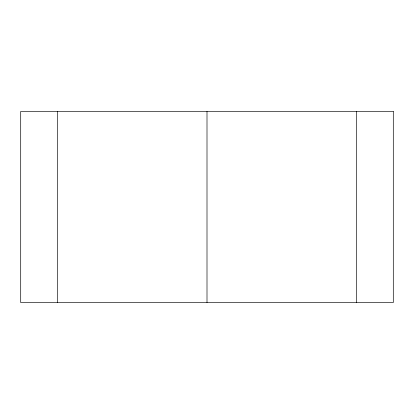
<?xml version="1.0" encoding="UTF-8"?>
<svg xmlns="http://www.w3.org/2000/svg" width="414" height="414" viewBox="0 0 414 414"><rect width="100%" height="100%" fill="white"/><g stroke="black" fill="none" stroke-linecap="round" stroke-linejoin="round"><path stroke-width="0.62" d="M356.402 111.454L356.402 302.546M207 111.454L207 302.546M57.598 111.454L57.598 302.546M393.3 111.454L20.7 111.454L20.7 302.546L393.3 302.546L393.3 111.454"/></g></svg>
